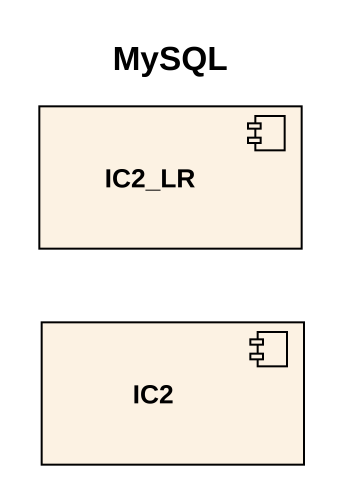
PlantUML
@startuml
title MySQL
component IC2_LR
component IC2
@enduml
